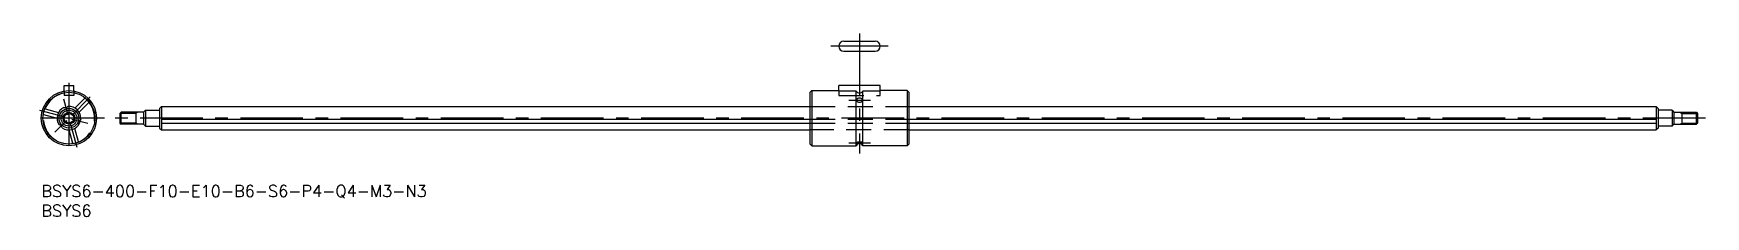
# Model space of a CAD drawing. Extents: x -2 to 422, y -8 to 39.
import ezdxf

# ---------------------------------------------------------------- set-up
doc = ezdxf.new("R2010")
doc.units = 0
doc.header["$LTSCALE"] = 0.5
doc.linetypes.add('CENTER', pattern=[50.8, 31.75, -6.35, 6.35, -6.35])
doc.linetypes.add('DASHED', pattern=[19.05, 12.7, -6.35])
for name, color, linetype in [('MSM_CENTER', 1, 'CENTER'), ('MSM_CONTINUOUS', 7, 'CONTINUOUS'), ('MSM_DASHED', 4, 'DASHED'), ('MSM_NARROW', 5, 'CONTINUOUS'), ('MSM_PART_NUMBER', 7, 'CONTINUOUS')]:
    doc.layers.add(name, color=color, linetype=linetype)
doc.styles.get("Standard").update_dxf_attribs({"font": 'txt.shx', "height": 3, "bigfont": 'bigfont.shx'})

# ---------------------------------------------------------------- blocks, each defined once
blk = doc.blocks.new('*U2')
at = {"layer": 'MSM_PART_NUMBER'}
blk.add_text('BSYS6-400-F10-E10-B6-S6-P4-Q4-M3-N3', height=3, dxfattribs=at).set_placement((0, -3))
blk = doc.blocks.new('*U3')
at = {"layer": 'MSM_PART_NUMBER'}
blk.add_text('BSYS6', height=3, dxfattribs=at).set_placement((0, -8))

msp = doc.modelspace()

# ---------------------------------------------------------------- linework, layer by layer
at = {"layer": 'MSM_CENTER'}
for p, q in [((207.44, 38.53), (207.44, 8)), ((214.69, 35.28), (200.19, 35.28)), ((7, 26), (7, 8)), ((6.79, 17.77), (5.71, 21.83)), ((7.71, 17.71), (12.39, 22.39)), ((204.69, 21.6), (210.19, 21.6)), ((16, 17), (-2, 17)), ((6.03, 17.26), (-0.36, 18.97)), ((421.94, 17), (17.94, 17)), ((6.43, 16.43), (3.46, 13.46)), ((7.26, 16.03), (8.97, 9.64)), ((7.77, 16.79), (11.83, 15.71)), ((204.69, 10.72), (210.19, 10.72))]:
    msp.add_line(p, q, dxfattribs=at)
at = {"layer": 'MSM_CONTINUOUS'}
for p, q in [((203.44, 36.53), (211.44, 36.53)), ((203.44, 34.03), (211.44, 34.03)), ((5.75, 23.89), (5.75, 25.3)), ((5.75, 25.3), (8.25, 25.3)), ((8.25, 23.89), (8.25, 25.3)), ((195.34, 24), (194.94, 23.6)), ((194.94, 10.4), (194.94, 23.6)), ((195.34, 24), (195.34, 10)), ((195.34, 24), (202.19, 24)), ((212.69, 25.3), (202.19, 25.3)), ((202.19, 23.89), (202.19, 25.3)), ((206.59, 23.89), (202.19, 23.89)), ((206.59, 10), (206.59, 23.89)), ((208.29, 10), (208.29, 23.89)), ((212.69, 23.89), (208.29, 23.89)), ((212.69, 23.89), (212.69, 25.3)), ((219.54, 24), (212.69, 24)), ((219.54, 24), (219.94, 23.6)), ((219.54, 24), (219.54, 10)), ((219.94, 23.6), (219.94, 10.4)), ((20.21, 18.5), (19.94, 18.23)), ((19.94, 18.23), (19.94, 15.77)), ((25.94, 18.5), (20.21, 18.5)), ((20.21, 15.5), (20.21, 18.5)), ((23.94, 18.5), (23.94, 15.5)), ((26.44, 19), (25.94, 18.5)), ((25.94, 18.5), (25.94, 15.5)), ((26.44, 19), (29.94, 19)), ((26.44, 19), (26.44, 15)), ((29.94, 19.5), (30.44, 20)), ((29.94, 19.5), (29.94, 14.5)), ((30.44, 20), (194.94, 20)), ((30.44, 20), (30.44, 14)), ((219.94, 20), (409.44, 20)), ((409.94, 19.5), (409.44, 20)), ((409.44, 20), (409.44, 14)), ((409.94, 19.5), (409.94, 14.5)), ((413.44, 19), (409.94, 19)), ((413.44, 19), (413.94, 18.5)), ((413.44, 19), (413.44, 15)), ((413.94, 18.5), (413.94, 15.5)), ((413.94, 18.5), (419.67, 18.5)), ((415.94, 18.5), (415.94, 15.5)), ((419.67, 15.5), (419.67, 18.5)), ((419.67, 18.5), (419.94, 18.23)), ((419.94, 18.23), (419.94, 15.77)), ((19.94, 15.77), (20.21, 15.5)), ((25.94, 15.5), (20.21, 15.5)), ((26.44, 15), (25.94, 15.5)), ((26.44, 15), (29.94, 15)), ((29.94, 14.5), (30.44, 14)), ((30.44, 16.75), (194.94, 16.75)), ((30.44, 15.72), (194.94, 15.72)), ((30.44, 14), (194.94, 14)), ((219.94, 16.75), (409.44, 16.75)), ((219.94, 15.72), (409.44, 15.72)), ((219.94, 14), (409.44, 14)), ((409.94, 14.5), (409.44, 14)), ((413.44, 15), (409.94, 15)), ((413.44, 15), (413.94, 15.5)), ((413.94, 15.5), (419.67, 15.5)), ((419.94, 15.77), (419.67, 15.5)), ((195.34, 10), (194.94, 10.4)), ((195.34, 10), (206.59, 10)), ((219.54, 10), (208.29, 10)), ((219.54, 10), (219.94, 10.4))]:
    msp.add_line(p, q, dxfattribs=at)
for radius in [7, 6.6, 2.5, 2, 1.5]:
    msp.add_circle((7, 17), radius, dxfattribs=at)
for centre, radius, start, end in [((203.44, 35.28), 1.25, 90, 270), ((211.44, 35.28), 1.25, 270, 90), ((207.44, 24.34), 0.964, 208.1582, 331.8418), ((207.18, 21.57), 0.49, 114.1221, 177.0855), ((207.27, 21.64), 0.583, 184.7321, 240.9328), ((207.44, 20.69), 1.41, 70.9048, 109.0952), ((207.7, 21.57), 0.49, 2.9145, 65.8779), ((207.61, 21.64), 0.583, 299.0672, 355.2679), ((7, 17), 3, 115.1952, 214.8048), ((6.02, 20.67), 1, 252.9266, 317.0734), ((7, 17), 3, 355.1952, 94.8048), ((207.44, 22.11), 1.08, 245.1909, 294.8091), ((4.31, 14.31), 1, 12.9266, 77.0734), ((7, 17), 3, 235.1952, 334.8048), ((10.67, 16.02), 1, 132.9266, 197.0734), ((207.44, 9.53), 0.971, 28.94, 151.06), ((206.86, 10.71), 0.166, 119.5933, 176.6973), ((206.85, 10.74), 0.156, 188.0089, 220.729), ((206.88, 10.83), 0.238, 231.3331, 252.1004), ((207.17, 10.17), 0.788, 100.9856, 119.8543), ((207.44, 17.07), 6.5, 264.3686, 275.6314), ((207.44, 2.62), 8.34, 87.0858, 92.9142), ((207.72, 10.17), 0.788, 60.1457, 79.0144), ((208.01, 10.83), 0.238, 287.8996, 308.6669), ((208.03, 10.71), 0.166, 3.3027, 60.4067), ((208.04, 10.74), 0.156, 319.271, 351.9911)]:
    msp.add_arc(centre, radius, start, end, dxfattribs=at)
at = {"layer": 'MSM_DASHED'}
for p, q in [((5.75, 23.89), (5.75, 22.8)), ((8.25, 22.8), (5.75, 22.8)), ((8.25, 23.89), (8.25, 22.8)), ((11.03, 22.09), (8.52, 19.58)), ((202.19, 23.89), (202.19, 22.8)), ((202.19, 22.8), (212.69, 22.8)), ((212.69, 22.8), (212.69, 23.89)), ((0.57, 17.95), (4, 17.03)), ((0.96, 19.4), (4.39, 18.48)), ((12.09, 21.03), (9.58, 18.52)), ((194.94, 20), (219.94, 20)), ((7.95, 10.57), (7.03, 14)), ((9.4, 10.96), (8.48, 14.39)), ((194.94, 16.75), (219.94, 16.75)), ((194.94, 15.72), (219.94, 15.72)), ((219.94, 14), (194.94, 14))]:
    msp.add_line(p, q, dxfattribs=at)
msp.add_arc((7, 17), 6.5, 101.0897, 78.9103, dxfattribs=at)
at = {"layer": 'MSM_NARROW'}
for p, q in [((23.94, 18.23), (19.94, 18.23)), ((24.41, 18.5), (23.94, 18.23)), ((415.47, 18.5), (415.94, 18.23)), ((415.94, 18.23), (419.94, 18.23)), ((23.94, 15.77), (19.94, 15.77)), ((24.41, 15.5), (23.94, 15.77)), ((415.47, 15.5), (415.94, 15.77)), ((415.94, 15.77), (419.94, 15.77))]:
    msp.add_line(p, q, dxfattribs=at)
msp.add_circle((7, 17), 1.23, dxfattribs=at)

# ---------------------------------------------------------------- block references
at = {"layer": 'MSM_CONTINUOUS'}
for name in ['*U2', '*U3']:
    msp.add_blockref(name, (0, 0), dxfattribs=at)

doc.saveas('drawing.dxf')
